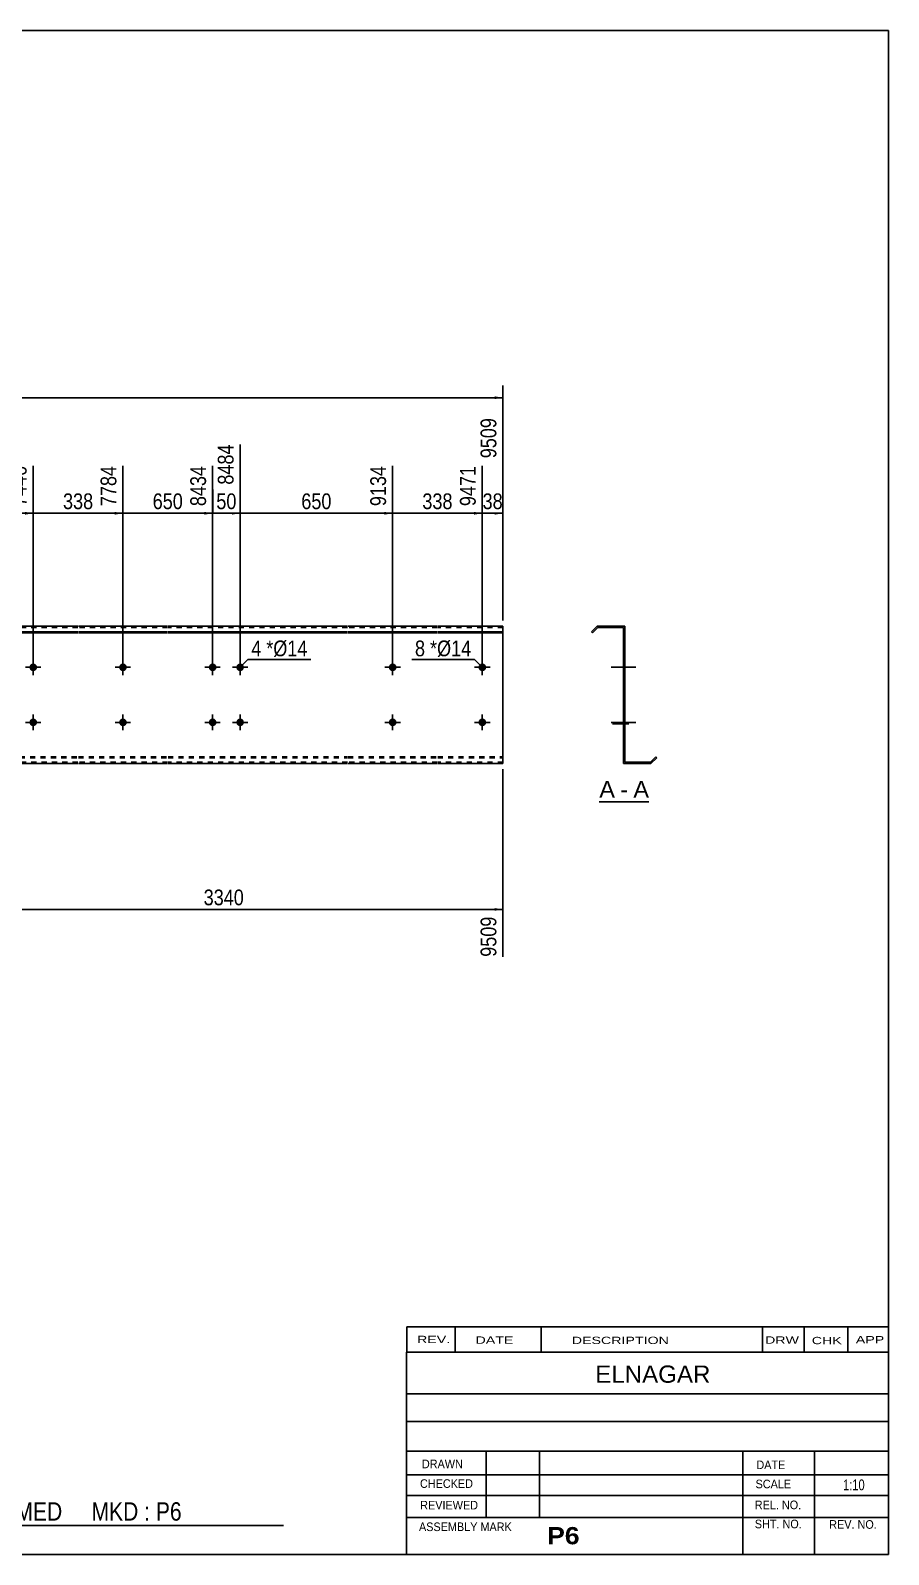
# Model space of a CAD drawing. Header units: millimetres. Extents: x -75 to 327, y -156 to 121.
# Drawn here: x 171.4 to 327.2, y -156.2 to 120.8 of the extents above; entities that cross this region are included whole.
import ezdxf

# ---------------------------------------------------------------- set-up
doc = ezdxf.new("R2010")
doc.units = ezdxf.units.MM
doc.linetypes.add('DXK_LINE_DOT1', pattern=[1.8814, 0.9407, -0.9407])
doc.styles.add('Arial', font='ARIAL.TTF', dxfattribs={"height": 0.2})
doc.styles.add('Arial Bold', font='ARIALBD.TTF', dxfattribs={"height": 0.2})
doc.styles.add('Arial Narrow', font='ARIALN.TTF', dxfattribs={"height": 0.2})

# ---------------------------------------------------------------- blocks, each defined once
blk = doc.blocks.new('Unknown-629081937-1798')
at = {"color": 5, "linetype": 'Continuous'}
for p, q in [((327.25, 120.75), (-72.75, 120.75)), ((-72.75, 120.75), (-72.75, -156.25)), ((327.25, -156.25), (327.25, 120.75)), ((-72.75, -156.25), (327.25, -156.25))]:
    blk.add_line(p, q, dxfattribs=at)
at = {"color": 174, "linetype": 'Continuous', "style": 'Arial'}
blk.add_text('Tekla structures', height=1.9102, rotation=90, dxfattribs=at).set_placement((-73.25, -155.75))
blk = doc.blocks.new('Unknown-629081937-12 - 1236')
at = {"color": 7, "linetype": 'Continuous'}
blk.add_line((274.71, -19.45), (283.74, -19.45), dxfattribs=at)
at = {"color": 0, "linetype": 'Continuous'}
blk.add_wipeout([(277.56, -18.7), (277.56, -15.5), (274.71, -15.5), (274.71, -18.7)], dxfattribs=at)
blk.add_wipeout([(279.94, -18.7), (279.94, -15.5), (278.52, -15.5), (278.52, -18.7)], dxfattribs=at)
at = {"color": 96, "linetype": 'Continuous', "style": 'Arial'}
blk.add_text('A', height=3.06, dxfattribs=at).set_placement((274.71, -18.7))
at = {"color": 0, "linetype": 'Continuous'}
blk.add_wipeout([(283.74, -18.7), (283.74, -15.5), (280.9, -15.5), (280.9, -18.7)], dxfattribs=at)
at = {"color": 96, "linetype": 'Continuous', "style": 'Arial'}
for s, p in [('A', (280.9, -18.7)), ('-', (278.52, -18.7))]:
    blk.add_text(s, height=3.06, dxfattribs=at).set_placement(p)
blk = doc.blocks.new('Part-629081937-1218 - 1203')
at = {"color": 2, "linetype": 'Continuous'}
for p, q in [((0, 12.5), (0, -12.5)), ((7, 12.5), (0, 12.5)), ((0, 11.44), (7, 11.44)), ((0, 11.26), (7, 11.26)), ((28.29, 12.5), (7.1, 12.5)), ((7.1, 11.44), (28.29, 11.44)), ((7.1, 11.26), (28.29, 11.26)), ((44.59, 12.5), (28.39, 12.5)), ((28.39, 11.44), (44.59, 11.44)), ((28.39, 11.26), (44.59, 11.26)), ((70.49, 12.5), (44.69, 12.5)), ((44.69, 11.44), (70.49, 11.44)), ((44.69, 11.26), (70.49, 11.26)), ((96.39, 12.5), (70.59, 12.5)), ((70.59, 11.44), (96.39, 11.44)), ((70.59, 11.26), (96.39, 11.26)), ((111.89, 12.5), (96.49, 12.5)), ((96.49, 11.44), (111.89, 11.44)), ((96.49, 11.26), (111.89, 11.26)), ((137.79, 12.5), (111.99, 12.5)), ((111.99, 11.44), (137.79, 11.44)), ((111.99, 11.26), (137.79, 11.26)), ((163.69, 12.5), (137.89, 12.5)), ((137.89, 11.44), (163.69, 11.44)), ((137.89, 11.26), (163.69, 11.26)), ((179.98, 12.5), (163.79, 12.5)), ((163.79, 11.44), (179.98, 11.44)), ((163.79, 11.26), (179.98, 11.26)), ((196.28, 12.5), (180.08, 12.5)), ((180.08, 11.44), (196.28, 11.44)), ((180.08, 11.26), (196.28, 11.26)), ((228.97, 12.5), (196.38, 12.5)), ((196.38, 11.44), (228.97, 11.44)), ((196.38, 11.26), (228.97, 11.26)), ((245.27, 12.5), (229.07, 12.5)), ((229.07, 11.44), (245.27, 11.44)), ((229.07, 11.26), (245.27, 11.26)), ((257.21, 12.5), (245.37, 12.5)), ((245.37, 11.44), (257.21, 11.44)), ((245.37, 11.26), (257.21, 11.26)), ((257.21, 12.5), (257.21, -12.5)), ((7, -12.5), (0, -12.5)), ((28.29, -12.5), (7.1, -12.5)), ((44.59, -12.5), (28.39, -12.5)), ((70.49, -12.5), (44.69, -12.5)), ((96.39, -12.5), (70.59, -12.5)), ((111.89, -12.5), (96.49, -12.5)), ((137.79, -12.5), (111.99, -12.5)), ((163.69, -12.5), (137.89, -12.5)), ((179.98, -12.5), (163.79, -12.5)), ((196.28, -12.5), (180.08, -12.5)), ((228.97, -12.5), (196.38, -12.5)), ((245.27, -12.5), (229.07, -12.5)), ((257.21, -12.5), (245.37, -12.5))]:
    blk.add_line(p, q, dxfattribs=at)
at = {"color": 7, "linetype": 'DXK_LINE_DOT1'}
for p, q in [((7, 12.25), (0, 12.25)), ((28.29, 12.25), (7.1, 12.25)), ((44.59, 12.25), (28.39, 12.25)), ((70.49, 12.25), (44.69, 12.25)), ((96.39, 12.25), (70.59, 12.25)), ((111.89, 12.25), (96.49, 12.25)), ((137.79, 12.25), (111.99, 12.25)), ((163.69, 12.25), (137.89, 12.25)), ((179.98, 12.25), (163.79, 12.25)), ((196.28, 12.25), (180.08, 12.25)), ((228.97, 12.25), (196.38, 12.25)), ((245.27, 12.25), (229.07, 12.25)), ((257.21, 12.25), (245.37, 12.25)), ((0, -11.26), (7, -11.26)), ((0, -11.44), (7, -11.44)), ((7, -12.25), (0, -12.25)), ((7.1, -11.26), (28.29, -11.26)), ((7.1, -11.44), (28.29, -11.44)), ((28.29, -12.25), (7.1, -12.25)), ((28.39, -11.26), (44.59, -11.26)), ((28.39, -11.44), (44.59, -11.44)), ((44.59, -12.25), (28.39, -12.25)), ((44.69, -11.26), (70.49, -11.26)), ((44.69, -11.44), (70.49, -11.44)), ((70.49, -12.25), (44.69, -12.25)), ((70.59, -11.26), (96.39, -11.26)), ((70.59, -11.44), (96.39, -11.44)), ((96.39, -12.25), (70.59, -12.25)), ((96.49, -11.26), (111.89, -11.26)), ((96.49, -11.44), (111.89, -11.44)), ((111.89, -12.25), (96.49, -12.25)), ((111.99, -11.26), (137.79, -11.26)), ((111.99, -11.44), (137.79, -11.44)), ((137.79, -12.25), (111.99, -12.25)), ((137.89, -11.26), (163.69, -11.26)), ((137.89, -11.44), (163.69, -11.44)), ((163.69, -12.25), (137.89, -12.25)), ((163.79, -11.26), (179.98, -11.26)), ((163.79, -11.44), (179.98, -11.44)), ((179.98, -12.25), (163.79, -12.25)), ((180.08, -11.26), (196.28, -11.26)), ((180.08, -11.44), (196.28, -11.44)), ((196.28, -12.25), (180.08, -12.25)), ((196.38, -11.26), (228.97, -11.26)), ((196.38, -11.44), (228.97, -11.44)), ((228.97, -12.25), (196.38, -12.25)), ((229.07, -11.26), (245.27, -11.26)), ((229.07, -11.44), (245.27, -11.44)), ((245.27, -12.25), (229.07, -12.25)), ((245.37, -11.26), (257.21, -11.26)), ((245.37, -11.44), (257.21, -11.44)), ((257.21, -12.25), (245.37, -12.25))]:
    blk.add_line(p, q, dxfattribs=at)
blk = doc.blocks.new('Bolt-629081937-1219 - 1203')
at = {"linetype": 'Continuous'}
for points in [[(187.48, -5, -1), (188.88, -5, -1)], [(236.47, -5, -1), (237.87, -5, -1)]]:
    blk.add_hatch(color=3, dxfattribs=at).paths.add_polyline_path(points)
at = {"color": 3, "linetype": 'Continuous'}
for p, q in [((186.78, -5), (189.58, -5)), ((188.18, -6.4), (188.18, -3.6)), ((235.77, -5), (238.57, -5)), ((237.17, -6.4), (237.17, -3.6))]:
    blk.add_line(p, q, dxfattribs=at)
blk = doc.blocks.new('Bolt-629081937-1220 - 1203')
at = {"linetype": 'Continuous'}
for points in [[(203.77, 5, -1), (205.17, 5, -1)], [(208.77, 5, -1), (210.17, 5, -1)], [(203.77, -5, -1), (205.17, -5, -1)], [(208.77, -5, -1), (210.17, -5, -1)]]:
    blk.add_hatch(color=3, dxfattribs=at).paths.add_polyline_path(points)
at = {"color": 3, "linetype": 'Continuous'}
for p, q in [((204.47, 3.6), (204.47, 6.4)), ((209.47, 3.6), (209.47, 6.4)), ((203.07, 5), (205.87, 5)), ((208.07, 5), (210.87, 5)), ((203.07, -5), (205.87, -5)), ((204.47, -6.4), (204.47, -3.6)), ((208.07, -5), (210.87, -5)), ((209.47, -6.4), (209.47, -3.6))]:
    blk.add_line(p, q, dxfattribs=at)
blk = doc.blocks.new('Bolt-629081937-1221 - 1203')
at = {"linetype": 'Continuous'}
for points in [[(187.48, 5, -1), (188.88, 5, -1)], [(236.47, 5, -1), (237.87, 5, -1)]]:
    blk.add_hatch(color=3, dxfattribs=at).paths.add_polyline_path(points)
at = {"color": 3, "linetype": 'Continuous'}
for p, q in [((188.18, 3.6), (188.18, 6.4)), ((237.17, 3.6), (237.17, 6.4)), ((186.78, 5), (189.58, 5)), ((235.77, 5), (238.57, 5))]:
    blk.add_line(p, q, dxfattribs=at)
blk = doc.blocks.new('Bolt-629081937-1225 - 1203')
at = {"linetype": 'Continuous'}
for points in [[(171.18, 5, -1), (172.58, 5, -1)], [(252.76, 5, -1), (254.16, 5, -1)]]:
    blk.add_hatch(color=3, dxfattribs=at).paths.add_polyline_path(points)
at = {"color": 3, "linetype": 'Continuous'}
for p, q in [((171.88, 3.6), (171.88, 6.4)), ((253.46, 3.6), (253.46, 6.4)), ((170.48, 5), (173.28, 5)), ((252.06, 5), (254.86, 5))]:
    blk.add_line(p, q, dxfattribs=at)
blk = doc.blocks.new('Bolt-629081937-1226 - 1203')
at = {"linetype": 'Continuous'}
for points in [[(171.18, -5, -1), (172.58, -5, -1)], [(252.76, -5, -1), (254.16, -5, -1)]]:
    blk.add_hatch(color=3, dxfattribs=at).paths.add_polyline_path(points)
at = {"color": 3, "linetype": 'Continuous'}
for p, q in [((170.48, -5), (173.28, -5)), ((171.88, -6.4), (171.88, -3.6)), ((252.06, -5), (254.86, -5)), ((253.46, -6.4), (253.46, -3.6))]:
    blk.add_line(p, q, dxfattribs=at)
blk = doc.blocks.new('Bolt-629081937-1240 - 1236')
at = {"linetype": 'Continuous'}
for points in [[(279.1, 5.7), (279.1, 4.3), (279.35, 4.3), (279.35, 5.7)], [(279.1, 5.7), (279.1, 4.3), (279.35, 4.3), (279.35, 5.7)], [(279.1, -4.3), (279.1, -5.7), (279.35, -5.7), (279.35, -4.3)], [(279.1, -4.3), (279.1, -5.7), (279.35, -5.7), (279.35, -4.3)]]:
    blk.add_hatch(color=3, dxfattribs=at).paths.add_polyline_path(points)
at = {"color": 3, "linetype": 'Continuous'}
for p, q in [((279.35, 5.7), (279.1, 5.7)), ((279.35, 5.7), (279.1, 5.7)), ((280.65, 5), (276.85, 5)), ((280.65, 5), (276.85, 5)), ((279.35, 4.3), (279.1, 4.3)), ((279.35, 4.3), (279.1, 4.3)), ((280.65, -5), (276.85, -5)), ((280.65, -5), (276.85, -5)), ((279.35, -4.3), (279.1, -4.3)), ((279.35, -4.3), (279.1, -4.3)), ((279.35, -5.7), (279.1, -5.7)), ((279.35, -5.7), (279.1, -5.7))]:
    blk.add_line(p, q, dxfattribs=at)
blk = doc.blocks.new('Part-629081937-1238 - 1236')
at = {"color": 2, "linetype": 'Continuous'}
for p, q in [((274.35, 12.5), (273.29, 11.44)), ((273.29, 11.44), (273.47, 11.26)), ((274.46, 12.25), (273.47, 11.26)), ((274.35, 12.5), (279.35, 12.5)), ((274.46, 12.25), (279.1, 12.25)), ((279.1, 12.25), (279.1, -12.5)), ((279.35, -12.25), (279.35, 12.5)), ((284.1, -12.5), (279.1, -12.5)), ((284, -12.25), (279.35, -12.25)), ((284, -12.25), (284.99, -11.26)), ((284.1, -12.5), (285.16, -11.44)), ((285.16, -11.44), (284.99, -11.26))]:
    blk.add_line(p, q, dxfattribs=at)
blk = doc.blocks.new('Bolt-629081937-1239 - 1236')
at = {"linetype": 'Continuous'}
blk.add_hatch(color=3, dxfattribs=at).paths.add_polyline_path([(279.1, -4.3), (279.1, -5.7), (279.35, -5.7), (279.35, -4.3)])
blk.add_hatch(color=3, dxfattribs=at).paths.add_polyline_path([(279.1, -4.3), (279.1, -5.7), (279.35, -5.7), (279.35, -4.3)])
at = {"color": 3, "linetype": 'Continuous'}
for p, q in [((280.15, -5), (276.85, -5)), ((280.15, -5), (276.85, -5)), ((279.35, -4.3), (279.1, -4.3)), ((279.35, -4.3), (279.1, -4.3)), ((279.35, -5.7), (279.1, -5.7)), ((279.35, -5.7), (279.1, -5.7))]:
    blk.add_line(p, q, dxfattribs=at)
blk = doc.blocks.new('Bolt-629081937-1241 - 1236')
at = {"linetype": 'Continuous'}
blk.add_hatch(color=3, dxfattribs=at).paths.add_polyline_path([(279.1, 5.7), (279.1, 4.3), (279.35, 4.3), (279.35, 5.7)])
blk.add_hatch(color=3, dxfattribs=at).paths.add_polyline_path([(279.1, 5.7), (279.1, 4.3), (279.35, 4.3), (279.35, 5.7)])
at = {"color": 3, "linetype": 'Continuous'}
for p, q in [((279.35, 5.7), (279.1, 5.7)), ((279.35, 5.7), (279.1, 5.7)), ((280.15, 5), (276.85, 5)), ((280.15, 5), (276.85, 5)), ((279.35, 4.3), (279.1, 4.3)), ((279.35, 4.3), (279.1, 4.3))]:
    blk.add_line(p, q, dxfattribs=at)
blk = doc.blocks.new('Bolt-629081937-1242 - 1236')
at = {"linetype": 'Continuous'}
for points in [[(279.1, 5.7), (279.1, 4.3), (279.35, 4.3), (279.35, 5.7)], [(279.1, 5.7), (279.1, 4.3), (279.35, 4.3), (279.35, 5.7)], [(279.1, -4.3), (279.1, -5.7), (279.35, -5.7), (279.35, -4.3)], [(279.1, -4.3), (279.1, -5.7), (279.35, -5.7), (279.35, -4.3)]]:
    blk.add_hatch(color=3, dxfattribs=at).paths.add_polyline_path(points)
at = {"color": 3, "linetype": 'Continuous'}
for p, q in [((279.35, 5.7), (279.1, 5.7)), ((279.35, 5.7), (279.1, 5.7)), ((280.65, 5), (276.85, 5)), ((280.65, 5), (276.85, 5)), ((279.35, 4.3), (279.1, 4.3)), ((279.35, 4.3), (279.1, 4.3)), ((280.65, -5), (276.85, -5)), ((280.65, -5), (276.85, -5)), ((279.35, -4.3), (279.1, -4.3)), ((279.35, -4.3), (279.1, -4.3)), ((279.35, -5.7), (279.1, -5.7)), ((279.35, -5.7), (279.1, -5.7))]:
    blk.add_line(p, q, dxfattribs=at)
blk = doc.blocks.new('Bolt-629081937-1243 - 1236')
at = {"linetype": 'Continuous'}
for points in [[(279.35, 4.3), (279.35, 5.7), (279.1, 5.7), (279.1, 4.3)], [(279.35, -5.7), (279.35, -4.3), (279.1, -4.3), (279.1, -5.7)]]:
    blk.add_hatch(color=3, dxfattribs=at).paths.add_polyline_path(points)
at = {"color": 3, "linetype": 'Continuous'}
for p, q in [((279.1, 5.7), (279.35, 5.7)), ((279.1, 5), (281.35, 5)), ((279.1, 4.3), (279.35, 4.3)), ((279.1, -4.3), (279.35, -4.3)), ((279.1, -5), (281.35, -5)), ((279.1, -5.7), (279.35, -5.7))]:
    blk.add_line(p, q, dxfattribs=at)
blk = doc.blocks.new('Bolt-629081937-1244 - 1236')
at = {"linetype": 'Continuous'}
for points in [[(279.1, 5.7), (279.1, 4.3), (279.35, 4.3), (279.35, 5.7)], [(279.1, -4.3), (279.1, -5.7), (279.35, -5.7), (279.35, -4.3)]]:
    blk.add_hatch(color=3, dxfattribs=at).paths.add_polyline_path(points)
at = {"color": 3, "linetype": 'Continuous'}
for p, q in [((279.35, 5.7), (279.1, 5.7)), ((280.15, 5), (276.85, 5)), ((279.35, 4.3), (279.1, 4.3)), ((280.15, -5), (276.85, -5)), ((279.35, -4.3), (279.1, -4.3)), ((279.35, -5.7), (279.1, -5.7))]:
    blk.add_line(p, q, dxfattribs=at)
blk = doc.blocks.new('Bolt-629081937-1245 - 1236')
at = {"linetype": 'Continuous'}
blk.add_hatch(color=3, dxfattribs=at).paths.add_polyline_path([(279.1, 5.7), (279.1, 4.3), (279.35, 4.3), (279.35, 5.7)])
blk.add_hatch(color=3, dxfattribs=at).paths.add_polyline_path([(279.1, 5.7), (279.1, 4.3), (279.35, 4.3), (279.35, 5.7)])
at = {"color": 3, "linetype": 'Continuous'}
for p, q in [((279.35, 5.7), (279.1, 5.7)), ((279.35, 5.7), (279.1, 5.7)), ((280.15, 5), (276.85, 5)), ((280.15, 5), (276.85, 5)), ((279.35, 4.3), (279.1, 4.3)), ((279.35, 4.3), (279.1, 4.3))]:
    blk.add_line(p, q, dxfattribs=at)
blk = doc.blocks.new('Bolt-629081937-1246 - 1236')
at = {"linetype": 'Continuous'}
blk.add_hatch(color=3, dxfattribs=at).paths.add_polyline_path([(279.1, -4.3), (279.1, -5.7), (279.35, -5.7), (279.35, -4.3)])
blk.add_hatch(color=3, dxfattribs=at).paths.add_polyline_path([(279.1, -4.3), (279.1, -5.7), (279.35, -5.7), (279.35, -4.3)])
at = {"color": 3, "linetype": 'Continuous'}
for p, q in [((280.15, -5), (276.85, -5)), ((280.15, -5), (276.85, -5)), ((279.35, -4.3), (279.1, -4.3)), ((279.35, -4.3), (279.1, -4.3)), ((279.35, -5.7), (279.1, -5.7)), ((279.35, -5.7), (279.1, -5.7))]:
    blk.add_line(p, q, dxfattribs=at)
blk = doc.blocks.new('Bolt-629081937-1247 - 1236')
at = {"linetype": 'Continuous'}
blk.add_hatch(color=3, dxfattribs=at).paths.add_polyline_path([(279.35, -5.95), (279.35, -4.55), (279.1, -4.55), (279.1, -5.95)])
blk.add_hatch(color=3, dxfattribs=at).paths.add_polyline_path([(279.35, -5.95), (279.35, -4.55), (279.1, -4.55), (279.1, -5.95)])
at = {"color": 3, "linetype": 'Continuous'}
for p, q in [((280.09, -5.25), (277.14, -5.25)), ((280.09, -5.25), (277.14, -5.25)), ((279.35, -4.55), (279.1, -4.55)), ((279.35, -4.55), (279.1, -4.55)), ((279.35, -5.95), (279.1, -5.95)), ((279.35, -5.95), (279.1, -5.95))]:
    blk.add_line(p, q, dxfattribs=at)
blk = doc.blocks.new('Bolt-629081937-1248 - 1236')
at = {"linetype": 'Continuous'}
blk.add_hatch(color=3, dxfattribs=at).paths.add_polyline_path([(279.35, -5.95), (279.35, -4.55), (279.1, -4.55), (279.1, -5.95)])
blk.add_hatch(color=3, dxfattribs=at).paths.add_polyline_path([(279.35, -5.95), (279.35, -4.55), (279.1, -4.55), (279.1, -5.95)])
at = {"color": 3, "linetype": 'Continuous'}
for p, q in [((280.09, -5.25), (277.14, -5.25)), ((280.09, -5.25), (277.14, -5.25)), ((279.35, -4.55), (279.1, -4.55)), ((279.35, -4.55), (279.1, -4.55)), ((279.35, -5.95), (279.1, -5.95)), ((279.35, -5.95), (279.1, -5.95))]:
    blk.add_line(p, q, dxfattribs=at)
blk = doc.blocks.new('Bolt-629081937-1249 - 1236')
at = {"linetype": 'Continuous'}
blk.add_hatch(color=3, dxfattribs=at).paths.add_polyline_path([(279.35, -5.95), (279.35, -4.55), (279.1, -4.55), (279.1, -5.95)])
blk.add_hatch(color=3, dxfattribs=at).paths.add_polyline_path([(279.35, -5.95), (279.35, -4.55), (279.1, -4.55), (279.1, -5.95)])
at = {"color": 3, "linetype": 'Continuous'}
for p, q in [((280.09, -5.25), (277.14, -5.25)), ((280.09, -5.25), (277.14, -5.25)), ((279.35, -4.55), (279.1, -4.55)), ((279.35, -4.55), (279.1, -4.55)), ((279.35, -5.95), (279.1, -5.95)), ((279.35, -5.95), (279.1, -5.95))]:
    blk.add_line(p, q, dxfattribs=at)
blk = doc.blocks.new('Bolt-629081937-1250 - 1236')
at = {"linetype": 'Continuous'}
blk.add_hatch(color=3, dxfattribs=at).paths.add_polyline_path([(279.35, -5.95), (279.35, -4.55), (279.1, -4.55), (279.1, -5.95)])
blk.add_hatch(color=3, dxfattribs=at).paths.add_polyline_path([(279.35, -5.95), (279.35, -4.55), (279.1, -4.55), (279.1, -5.95)])
at = {"color": 3, "linetype": 'Continuous'}
for p, q in [((280.09, -5.25), (277.14, -5.25)), ((280.09, -5.25), (277.14, -5.25)), ((279.35, -4.55), (279.1, -4.55)), ((279.35, -4.55), (279.1, -4.55)), ((279.35, -5.95), (279.1, -5.95)), ((279.35, -5.95), (279.1, -5.95))]:
    blk.add_line(p, q, dxfattribs=at)
blk = doc.blocks.new('StraightDimension-629081937-1272 - 1203')
at = {"linetype": 'Continuous'}
blk.add_hatch(color=7, dxfattribs=at).paths.add_polyline_path([(207.97, 33.25), (209.47, 33), (207.97, 32.75)])
at = {"color": 7, "linetype": 'Continuous'}
for p, q in [((209.47, 6), (209.47, 45.51)), ((204.47, 6), (204.47, 41.61)), ((204.47, 33), (209.47, 33))]:
    blk.add_line(p, q, dxfattribs=at)
at = {"color": 0}
blk.add_wipeout([(209.4, 33.15), (209.4, 37.35), (204.54, 37.35), (204.54, 33.15)], dxfattribs=at)
at = {"color": 0, "linetype": 'Continuous'}
blk.add_wipeout([(208.87, 46.11), (204.67, 46.11), (204.67, 37.6), (208.87, 37.6)], dxfattribs=at)
at = {"color": 3, "linetype": 'Continuous', "style": 'Arial Narrow'}
blk.add_text('8484', height=2.863, rotation=90.0002, dxfattribs=at).set_placement((208.27, 38.2))
at = {"color": 3, "style": 'Arial Narrow'}
blk.add_text('50', height=2.863, dxfattribs=at).set_placement((205.14, 33.75))
blk = doc.blocks.new('StraightDimension-629081937-1269 - 1203')
at = {"linetype": 'Continuous'}
blk.add_hatch(color=7, dxfattribs=at).paths.add_polyline_path([(255.71, 33.25), (257.21, 33), (255.71, 32.75)])
at = {"color": 7, "linetype": 'Continuous'}
for p, q in [((257.21, 13.5), (257.21, 50.31)), ((253.46, 6), (253.46, 41.61)), ((253.46, 33), (257.21, 33))]:
    blk.add_line(p, q, dxfattribs=at)
at = {"color": 0, "linetype": 'Continuous'}
blk.add_wipeout([(256.61, 50.91), (252.41, 50.91), (252.41, 42.4), (256.61, 42.4)], dxfattribs=at)
at = {"color": 0}
blk.add_wipeout([(257.77, 33.15), (257.77, 37.35), (252.91, 37.35), (252.91, 33.15)], dxfattribs=at)
at = {"color": 3, "linetype": 'Continuous', "style": 'Arial Narrow'}
blk.add_text('9509', height=2.863, rotation=90.0002, dxfattribs=at).set_placement((256.01, 43))
at = {"color": 3, "style": 'Arial Narrow'}
blk.add_text('38', height=2.863, dxfattribs=at).set_placement((253.51, 33.75))
blk = doc.blocks.new('StraightDimension-629081937-1270 - 1203')
at = {"linetype": 'Continuous'}
blk.add_hatch(color=7, dxfattribs=at).paths.add_polyline_path([(251.96, 33.25), (253.46, 33), (251.96, 32.75)])
at = {"color": 7, "linetype": 'Continuous'}
for p, q in [((237.17, 6), (237.17, 41.61)), ((253.46, 6), (253.46, 41.61)), ((237.17, 33), (253.46, 33))]:
    blk.add_line(p, q, dxfattribs=at)
at = {"color": 0}
blk.add_wipeout([(248.66, 33.15), (248.66, 37.35), (241.97, 37.35), (241.97, 33.15)], dxfattribs=at)
at = {"color": 0, "linetype": 'Continuous'}
blk.add_wipeout([(252.86, 42.21), (248.66, 42.21), (248.66, 33.7), (252.86, 33.7)], dxfattribs=at)
at = {"color": 3, "linetype": 'Continuous', "style": 'Arial Narrow'}
blk.add_text('9471', height=2.863, rotation=90.0002, dxfattribs=at).set_placement((252.26, 34.3))
at = {"color": 3, "style": 'Arial Narrow'}
blk.add_text('338', height=2.863, dxfattribs=at).set_placement((242.57, 33.75))
blk = doc.blocks.new('StraightDimension-629081937-1271 - 1203')
at = {"linetype": 'Continuous'}
blk.add_hatch(color=7, dxfattribs=at).paths.add_polyline_path([(235.67, 33.25), (237.17, 33), (235.67, 32.75)])
at = {"color": 7, "linetype": 'Continuous'}
for p, q in [((209.47, 6), (209.47, 45.51)), ((237.17, 6), (237.17, 41.61)), ((209.47, 33), (237.17, 33))]:
    blk.add_line(p, q, dxfattribs=at)
at = {"color": 0, "linetype": 'Continuous'}
blk.add_wipeout([(236.57, 42.21), (232.37, 42.21), (232.37, 33.7), (236.57, 33.7)], dxfattribs=at)
at = {"color": 0}
blk.add_wipeout([(226.66, 33.15), (226.66, 37.35), (219.98, 37.35), (219.98, 33.15)], dxfattribs=at)
at = {"color": 3, "linetype": 'Continuous', "style": 'Arial Narrow'}
blk.add_text('9134', height=2.863, rotation=90.0002, dxfattribs=at).set_placement((235.97, 34.3))
at = {"color": 3, "style": 'Arial Narrow'}
blk.add_text('650', height=2.863, dxfattribs=at).set_placement((220.58, 33.75))
blk = doc.blocks.new('StraightDimension-629081937-1394 - 1203')
at = {"linetype": 'Continuous'}
for points in [[(1.5, 53.75), (0, 54), (1.5, 54.25)], [(255.71, 54.25), (257.21, 54), (255.71, 53.75)]]:
    blk.add_hatch(color=7, dxfattribs=at).paths.add_polyline_path(points)
at = {"color": 7, "linetype": 'Continuous'}
for p, q in [((0, 13.5), (0, 56.25)), ((257.21, 13.5), (257.21, 56.25)), ((0, 54), (257.21, 54))]:
    blk.add_line(p, q, dxfattribs=at)
at = {"color": 0}
blk.add_wipeout([(132.86, 54.15), (132.86, 58.35), (124.35, 58.35), (124.35, 54.15)], dxfattribs=at)
at = {"color": 3, "style": 'Arial Narrow'}
blk.add_text('9509', height=2.863, dxfattribs=at).set_placement((124.95, 54.75))
blk = doc.blocks.new('StraightDimension-629081937-1273 - 1203')
at = {"linetype": 'Continuous'}
blk.add_hatch(color=7, dxfattribs=at).paths.add_polyline_path([(202.97, 33.25), (204.47, 33), (202.97, 32.75)])
at = {"color": 7, "linetype": 'Continuous'}
for p, q in [((188.18, 6), (188.18, 41.61)), ((204.47, 6), (204.47, 41.61)), ((188.18, 33), (204.47, 33))]:
    blk.add_line(p, q, dxfattribs=at)
at = {"color": 0}
blk.add_wipeout([(199.67, 33.15), (199.67, 37.35), (192.98, 37.35), (192.98, 33.15)], dxfattribs=at)
at = {"color": 0, "linetype": 'Continuous'}
blk.add_wipeout([(203.87, 42.21), (199.67, 42.21), (199.67, 33.7), (203.87, 33.7)], dxfattribs=at)
at = {"color": 3, "linetype": 'Continuous', "style": 'Arial Narrow'}
blk.add_text('8434', height=2.863, rotation=90.0002, dxfattribs=at).set_placement((203.27, 34.3))
at = {"color": 3, "style": 'Arial Narrow'}
blk.add_text('650', height=2.863, dxfattribs=at).set_placement((193.58, 33.75))
blk = doc.blocks.new('StraightDimension-629081937-1274 - 1203')
at = {"linetype": 'Continuous'}
blk.add_hatch(color=7, dxfattribs=at).paths.add_polyline_path([(186.68, 33.25), (188.18, 33), (186.68, 32.75)])
at = {"color": 7, "linetype": 'Continuous'}
for p, q in [((171.88, 6), (171.88, 41.61)), ((188.18, 6), (188.18, 41.61)), ((171.88, 33), (188.18, 33))]:
    blk.add_line(p, q, dxfattribs=at)
at = {"color": 0}
blk.add_wipeout([(183.37, 33.15), (183.37, 37.35), (176.69, 37.35), (176.69, 33.15)], dxfattribs=at)
at = {"color": 0, "linetype": 'Continuous'}
blk.add_wipeout([(187.58, 42.21), (183.38, 42.21), (183.38, 33.7), (187.58, 33.7)], dxfattribs=at)
at = {"color": 3, "linetype": 'Continuous', "style": 'Arial Narrow'}
blk.add_text('7784', height=2.863, rotation=90.0002, dxfattribs=at).set_placement((186.98, 34.3))
at = {"color": 3, "style": 'Arial Narrow'}
blk.add_text('338', height=2.863, dxfattribs=at).set_placement((177.29, 33.75))
blk = doc.blocks.new('StraightDimension-629081937-1275 - 1203')
at = {"linetype": 'Continuous'}
blk.add_hatch(color=7, dxfattribs=at).paths.add_polyline_path([(170.38, 33.25), (171.88, 33), (170.38, 32.75)])
at = {"color": 7, "linetype": 'Continuous'}
for p, q in [((104.19, 6), (104.19, 41.61)), ((171.88, 6), (171.88, 41.61)), ((104.19, 33), (171.88, 33))]:
    blk.add_line(p, q, dxfattribs=at)
at = {"color": 0, "linetype": 'Continuous'}
blk.add_wipeout([(171.28, 42.21), (167.08, 42.21), (167.08, 33.7), (171.28, 33.7)], dxfattribs=at)
at = {"color": 0}
blk.add_wipeout([(142.29, 33.15), (142.29, 37.35), (133.78, 37.35), (133.78, 33.15)], dxfattribs=at)
at = {"color": 3, "linetype": 'Continuous', "style": 'Arial Narrow'}
blk.add_text('7446', height=2.863, rotation=90.0002, dxfattribs=at).set_placement((170.68, 34.3))
at = {"color": 3, "style": 'Arial Narrow'}
blk.add_text('2988', height=2.863, dxfattribs=at).set_placement((134.38, 33.75))
blk = doc.blocks.new('StraightDimension-629081937-1322 - 1203')
at = {"linetype": 'Continuous'}
blk.add_hatch(color=7, dxfattribs=at).paths.add_polyline_path([(255.71, -38.75), (257.21, -39), (255.71, -39.25)])
at = {"color": 7, "linetype": 'Continuous'}
for p, q in [((155.79, -6.25), (155.79, -47.61)), ((257.21, -13.5), (257.21, -47.61)), ((155.79, -39), (257.21, -39))]:
    blk.add_line(p, q, dxfattribs=at)
at = {"color": 0}
blk.add_wipeout([(210.76, -38.85), (210.76, -34.65), (202.24, -34.65), (202.24, -38.85)], dxfattribs=at)
at = {"color": 0, "linetype": 'Continuous'}
blk.add_wipeout([(256.61, -39.7), (252.41, -39.7), (252.41, -48.21), (256.61, -48.21)], dxfattribs=at)
at = {"color": 3, "style": 'Arial Narrow'}
blk.add_text('3340', height=2.863, dxfattribs=at).set_placement((202.84, -38.25))
at = {"color": 3, "linetype": 'Continuous', "style": 'Arial Narrow'}
blk.add_text('9509', height=2.863, rotation=90.0002, dxfattribs=at).set_placement((256.01, -47.61))
blk = doc.blocks.new('CBS_REVISION-629081937-1862')
at = {"color": 7, "linetype": 'Continuous'}
for p, q in [((239.74, -114.87), (327.24, -114.87)), ((239.74, -114.87), (239.74, -119.5)), ((248.54, -114.87), (248.54, -119.5)), ((264.13, -114.87), (264.13, -119.44)), ((304.39, -114.87), (304.39, -119.5)), ((311.93, -114.87), (311.93, -119.5)), ((319.88, -114.87), (319.88, -119.5)), ((239.74, -119.5), (327.24, -119.5))]:
    blk.add_line(p, q, dxfattribs=at)
at = {"color": 7, "style": 'Arial Narrow', "width": 1.7}
for s, height, p in [('REV.', 1.326, (241.6, -117.82)), ('DATE', 1.326, (252.23, -117.94)), ('DESCRIPTION', 1.3257, (269.71, -117.99)), ('DRW', 1.326, (304.82, -117.93)), ('CHK', 1.326, (313.31, -118.02)), ('APP', 1.326, (321.31, -117.87))]:
    blk.add_text(s, height=height, dxfattribs=at).set_placement(p)
blk = doc.blocks.new('CBS_CALLOFF-629081937-1860')
at = {"color": 7, "linetype": 'Continuous'}
blk.add_line((101.13, -150.98), (217.36, -151), dxfattribs=at)
at = {"color": 3, "linetype": 'Continuous', "style": 'Arial Narrow'}
blk.add_text('QTY= 1 Nos.      COLD FORMED     MKD : P6', height=3.3405, dxfattribs=at).set_placement((120.27, -150.09))
blk = doc.blocks.new('CBS_NAME_BLOG-629081937-1861')
at = {"color": 7, "linetype": 'Continuous'}
for p, q in [((239.66, -119.5), (327.18, -119.5)), ((239.66, -156.21), (239.66, -119.5)), ((239.66, -127.04), (327.18, -127.04)), ((239.73, -132.09), (327.25, -132.09)), ((239.66, -137.46), (327.18, -137.46)), ((254.18, -149.57), (254.18, -137.47)), ((263.87, -149.54), (263.87, -137.47)), ((300.78, -156.21), (300.78, -137.48)), ((313.83, -156.21), (313.83, -137.47)), ((239.67, -141.76), (327.25, -141.74)), ((239.66, -145.51), (327.18, -145.51)), ((239.66, -149.55), (327.18, -149.55)), ((239.66, -156.25), (327.25, -156.25))]:
    blk.add_line(p, q, dxfattribs=at)
at = {"color": 3, "linetype": 'Continuous', "style": 'Arial'}
blk.add_text('ELNAGAR', height=3.133, dxfattribs=at).set_placement((273.98, -125.03))
at = {"color": 3, "linetype": 'Continuous'}
for s, height, style, width, p in [('DRAWN', 1.566, 'Arial', 0.9, (242.49, -140.57)), ('DATE', 1.566, 'Arial', 0.9, (303.25, -140.73)), ('CHECKED', 1.566, 'Arial', 0.9, (242.14, -144.14)), ('SCALE', 1.566, 'Arial', 0.9, (303.1, -144.21)), ('1:10', 1.957, 'Arial Narrow', 0.9, (318.99, -144.57)), ('REVIEWED', 1.566, 'Arial', 0.9, (242.18, -148.06)), ('REL. NO.', 1.566, 'Arial', 0.9, (302.96, -148.01)), ('ASSEMBLY MARK', 1.5663, 'Arial', 0.9, (241.96, -151.99)), ('P6', 3.131, 'Arial Bold', 1.1, (265.24, -154.39)), ('SHT. NO.', 1.566, 'Arial', 0.9, (302.96, -151.48)), ('REV. NO.', 1.566, 'Arial', 0.9, (316.48, -151.57))]:
    blk.add_text(s, height=height, dxfattribs=dict(at, style=style, width=width)).set_placement(p)
blk = doc.blocks.new('MarkSet-629081937-1410 - 1203')
at = {"color": 0}
blk.add_wipeout([(243.06, 7.01), (243.06, 10.01), (241.23, 10.01), (241.23, 7.01)], dxfattribs=at)
blk.add_wipeout([(243.06, 7.01), (243.06, 10.01), (241.23, 10.01), (241.23, 7.01)], dxfattribs=at)
blk.add_wipeout([(245.24, 7.01), (245.24, 10.01), (243.96, 10.01), (243.96, 7.01)], dxfattribs=at)
blk.add_wipeout([(245.24, 7.01), (245.24, 10.01), (243.96, 10.01), (243.96, 7.01)], dxfattribs=at)
at = {"color": 3, "style": 'Arial Narrow'}
blk.add_text('8', height=2.86, dxfattribs=at).set_placement((241.23, 7.01))
at = {"color": 0}
blk.add_wipeout([(251.45, 7.01), (251.45, 10.01), (245.24, 10.01), (245.24, 7.01)], dxfattribs=at)
blk.add_wipeout([(251.45, 7.01), (251.45, 10.01), (245.24, 10.01), (245.24, 7.01)], dxfattribs=at)
at = {"color": 7, "linetype": 'Continuous'}
for p in [(240.63, 6.41), (253.46, 5)]:
    blk.add_line(p, (252.05, 6.41), dxfattribs=at)
at = {"color": 3, "style": 'Arial Narrow'}
for s, height, p in [('*', 2.86, (243.96, 7.01)), ('Ø14', 2.863, (245.24, 7.01))]:
    blk.add_text(s, height=height, dxfattribs=at).set_placement(p)
blk = doc.blocks.new('Mark-629081937-1415 - 1203')
at = {"color": 0}
blk.add_wipeout([(213.32, 7.01), (213.32, 10.01), (211.49, 10.01), (211.49, 7.01)], dxfattribs=at)
blk.add_wipeout([(213.32, 7.01), (213.32, 10.01), (211.49, 10.01), (211.49, 7.01)], dxfattribs=at)
at = {"color": 7, "linetype": 'Continuous'}
blk.add_line((209.47, 5), (210.89, 6.41), dxfattribs=at)
at = {"color": 0}
blk.add_wipeout([(215.49, 7.01), (215.49, 10.01), (214.22, 10.01), (214.22, 7.01)], dxfattribs=at)
blk.add_wipeout([(215.49, 7.01), (215.49, 10.01), (214.22, 10.01), (214.22, 7.01)], dxfattribs=at)
at = {"color": 3, "style": 'Arial Narrow'}
blk.add_text('4', height=2.86, dxfattribs=at).set_placement((211.49, 7.01))
at = {"color": 0}
blk.add_wipeout([(221.71, 7.01), (221.71, 10.01), (215.49, 10.01), (215.49, 7.01)], dxfattribs=at)
blk.add_wipeout([(221.71, 7.01), (221.71, 10.01), (215.49, 10.01), (215.49, 7.01)], dxfattribs=at)
at = {"color": 7, "linetype": 'Continuous'}
blk.add_line((210.89, 6.41), (222.31, 6.41), dxfattribs=at)
at = {"color": 3, "style": 'Arial Narrow'}
for s, height, p in [('*', 2.86, (214.22, 7.01)), ('Ø14', 2.863, (215.49, 7.01))]:
    blk.add_text(s, height=height, dxfattribs=at).set_placement(p)

msp = doc.modelspace()

# ---------------------------------------------------------------- block references
for name in ['Unknown-629081937-1798', 'Part-629081937-1218 - 1203', 'Part-629081937-1238 - 1236', 'Bolt-629081937-1225 - 1203', 'Bolt-629081937-1221 - 1203', 'Bolt-629081937-1220 - 1203', 'Bolt-629081937-1240 - 1236', 'Bolt-629081937-1241 - 1236', 'Bolt-629081937-1242 - 1236', 'Bolt-629081937-1244 - 1236', 'Bolt-629081937-1245 - 1236', 'Bolt-629081937-1243 - 1236', 'Bolt-629081937-1226 - 1203', 'Bolt-629081937-1219 - 1203', 'Bolt-629081937-1239 - 1236', 'Bolt-629081937-1246 - 1236', 'Bolt-629081937-1247 - 1236', 'Bolt-629081937-1248 - 1236', 'Bolt-629081937-1249 - 1236', 'Bolt-629081937-1250 - 1236', 'CBS_REVISION-629081937-1862', 'CBS_NAME_BLOG-629081937-1861', 'CBS_CALLOFF-629081937-1860']:
    msp.add_blockref(name, (0, 0))

# ---------------------------------------------------------------- next in the draw order: block references
for name in ['StraightDimension-629081937-1269 - 1203', 'StraightDimension-629081937-1272 - 1203', 'StraightDimension-629081937-1322 - 1203', 'Unknown-629081937-12 - 1236']:
    msp.add_blockref(name, (0, 0))

# ---------------------------------------------------------------- next in the draw order: block references
msp.add_blockref('StraightDimension-629081937-1270 - 1203', (0, 0))

# ---------------------------------------------------------------- next in the draw order: block references
for name in ['StraightDimension-629081937-1271 - 1203', 'MarkSet-629081937-1410 - 1203']:
    msp.add_blockref(name, (0, 0))

# ---------------------------------------------------------------- next in the draw order: block references
for name in ['StraightDimension-629081937-1394 - 1203', 'Mark-629081937-1415 - 1203']:
    msp.add_blockref(name, (0, 0))

# ---------------------------------------------------------------- next in the draw order: block references
msp.add_blockref('StraightDimension-629081937-1273 - 1203', (0, 0))

# ---------------------------------------------------------------- next in the draw order: block references
msp.add_blockref('StraightDimension-629081937-1274 - 1203', (0, 0))

# ---------------------------------------------------------------- next in the draw order: block references
msp.add_blockref('StraightDimension-629081937-1275 - 1203', (0, 0))

doc.saveas('drawing.dxf')
